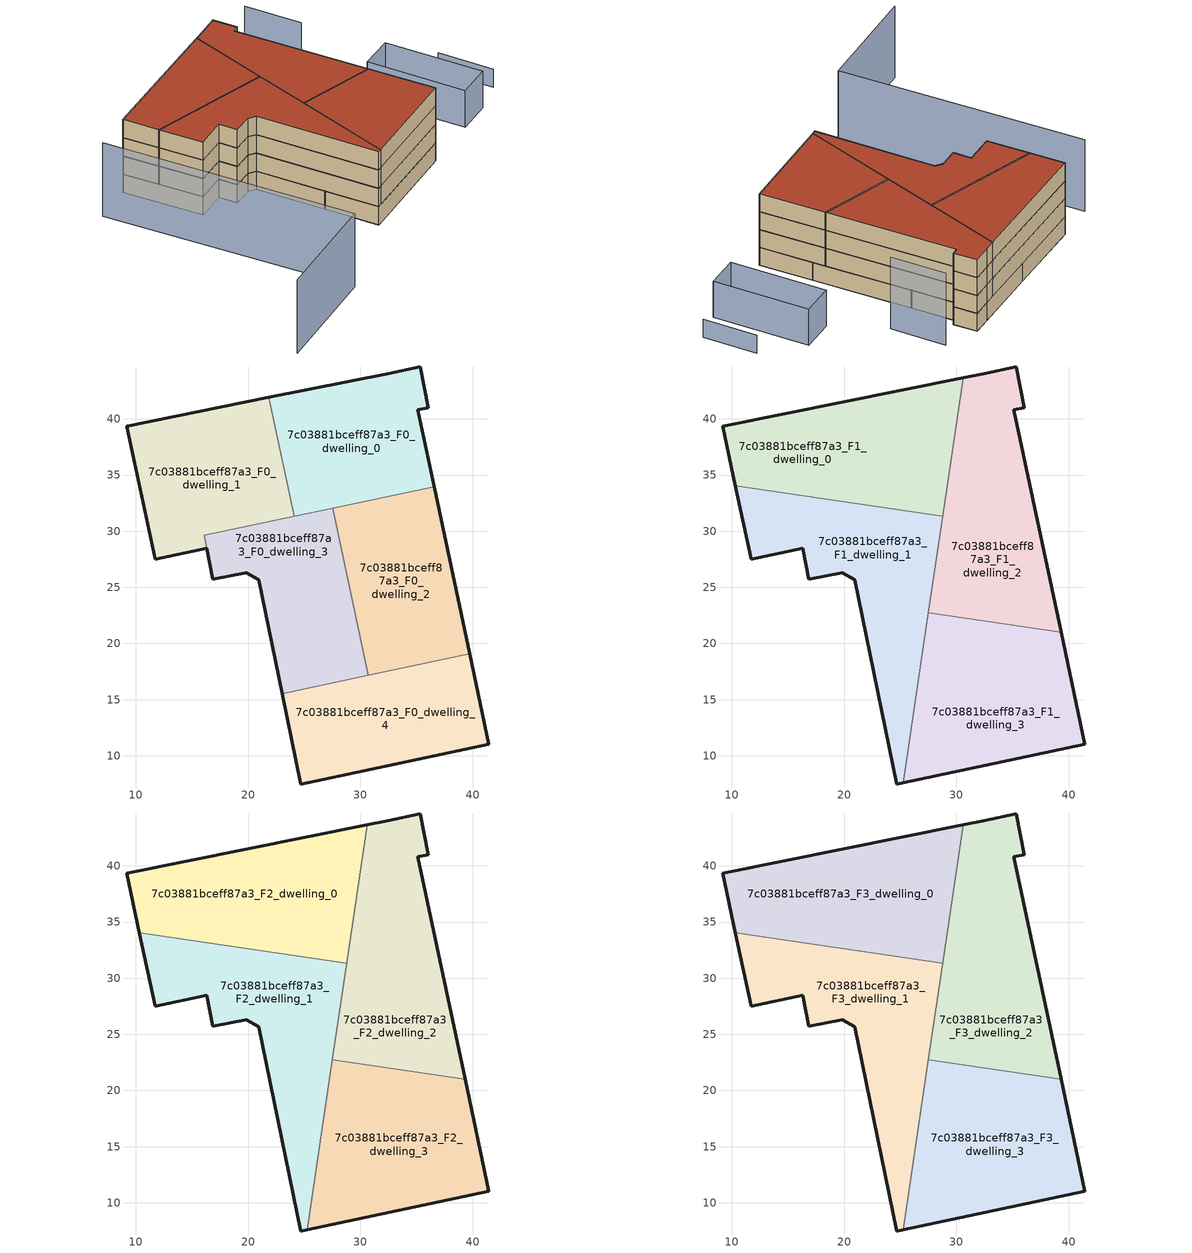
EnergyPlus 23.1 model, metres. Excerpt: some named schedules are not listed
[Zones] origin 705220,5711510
7c03881bceff87a3_F0_dwelling_0
 floor ground (EU_floor_Construction): 36.56,33.97 35.1,40.81 36.06,41 35.31,44.62 32.45,44.03 21.85,41.9 24.1,31.33 z0
 wall outside (EU_wall_Construction): 21.85,41.9 32.45,44.03 35.31,44.62 36.06,41 35.1,40.81 36.56,33.97 z0:3
 wall to 7c03881bceff87a3_F0_dwelling_1 (EU_wall_Construction): 24.1,31.33 21.85,41.9 z0:3
 wall to 7c03881bceff87a3_F0_dwelling_2 (EU_wall_Construction): 36.56,33.97 27.54,32.06 z0:3
 wall to 7c03881bceff87a3_F0_dwelling_3 (EU_wall_Construction): 27.54,32.06 24.1,31.33 z0:3
7c03881bceff87a3_F0_dwelling_1
 floor ground (EU_floor_Construction): 24.1,31.33 21.85,41.9 9.19,39.36 11.73,27.5 16.33,28.48 16.11,29.63 z0
 wall outside (EU_wall_Construction): 16.33,28.48 11.73,27.5 9.19,39.36 21.85,41.9 z0:3
 wall to 7c03881bceff87a3_F0_dwelling_3 (EU_wall_Construction): 16.11,29.63 16.33,28.48 / 24.1,31.33 16.11,29.64 z0:3; 16.11,29.64,3 16.11,29.64,0 16.11,29.63,0
7c03881bceff87a3_F0_dwelling_2
 floor ground (EU_floor_Construction): 39.73,19.08 36.56,33.97 27.54,32.06 30.7,17.16 z0
 wall outside (EU_wall_Construction): 36.56,33.97 39.73,19.08 z0:3
 wall to 7c03881bceff87a3_F0_dwelling_3 (EU_wall_Construction): 30.7,17.16 27.54,32.06 z0:3
 wall to 7c03881bceff87a3_F0_dwelling_4 (EU_wall_Construction): 39.73,19.08 30.7,17.16 z0:3
7c03881bceff87a3_F0_dwelling_3
 floor ground (EU_floor_Construction): 30.7,17.16 27.54,32.06 16.11,29.63 16.86,25.71 19.82,26.32 20.97,25.69 23.03,15.54 z0
 wall outside (EU_wall_Construction): 23.03,15.54 20.97,25.69 19.82,26.32 16.86,25.71 16.33,28.47 z0:3; 16.33,28.48,3 16.33,28.47,0 16.33,28.48,0
 wall to 7c03881bceff87a3_F0_dwelling_4 (EU_wall_Construction): 30.7,17.16 23.03,15.54 z0:3
 ceiling adiabatic (EU_roof_Construction): 28.33,28.35 30.7,17.16 26.54,16.28 z3
7c03881bceff87a3_F0_dwelling_4
 floor ground (EU_floor_Construction): 41.44,11.04 39.73,19.08 23.03,15.54 24.67,7.49 z0
 wall outside (EU_wall_Construction): 39.73,19.08 41.44,11.04 24.67,7.49 23.03,15.54 z0:3
7c03881bceff87a3_F1_dwelling_0
 floor to 7c03881bceff87a3_F0_dwelling_0 (EU_floor_Construction): 28.92,32.35 30.6,43.66 21.85,41.9 23.95,32.04 26,31.73 z3
 floor to 7c03881bceff87a3_F0_dwelling_2 (EU_floor_Construction): 28.77,31.32 28.92,32.35 27.54,32.06 27.66,31.49 z3
 floor to 7c03881bceff87a3_F0_dwelling_1 (EU_floor_Construction): 23.95,32.04 21.85,41.9 9.19,39.36 10.33,34.06 z3
 floor to 7c03881bceff87a3_F0_dwelling_3 (EU_floor_Construction): 27.66,31.49 27.54,32.06 26,31.73 z3
 wall outside (EU_wall_Construction): 10.33,34.06 9.19,39.36 30.6,43.66 z3:6
 wall to 7c03881bceff87a3_F1_dwelling_1 (EU_wall_Construction): 28.77,31.32 10.33,34.06 z3:6
 wall to 7c03881bceff87a3_F1_dwelling_2 (EU_wall_Construction): 30.6,43.66 28.77,31.32 z3:6
7c03881bceff87a3_F1_dwelling_1
 floor outside (EU_floor_Construction): 26,31.73 16.11,29.63 16.86,25.71 16.11,29.64 z3
 floor to 7c03881bceff87a3_F0_dwelling_1 (EU_floor_Construction): 24.1,31.33 23.95,32.04 10.33,34.06 11.73,27.5 16.33,28.48 16.11,29.63 z3
 floor to 7c03881bceff87a3_F0_dwelling_0 (EU_floor_Construction): 26,31.73 23.95,32.04 24.1,31.33 z3
 floor to 7c03881bceff87a3_F0_dwelling_4 (EU_floor_Construction): 25.26,7.62 26.54,16.28 23.03,15.54 24.67,7.49 z3
 floor to 7c03881bceff87a3_F0_dwelling_2 (EU_floor_Construction): 28.33,28.35 28.77,31.32 27.66,31.49 z3
 floor to 7c03881bceff87a3_F0_dwelling_3 (EU_floor_Construction): 26.54,16.28 28.33,28.35 27.66,31.49 26,31.73 16.11,29.64 16.86,25.71 19.82,26.32 20.97,25.69 23.03,15.54 z3
 wall outside (EU_wall_Construction): 25.26,7.62 24.67,7.49 20.97,25.69 19.82,26.32 16.86,25.71 16.33,28.48 11.73,27.5 10.33,34.06 z3:6
 wall to 7c03881bceff87a3_F1_dwelling_3 (EU_wall_Construction): 27.5,22.75 25.26,7.62 z3:6
 wall to 7c03881bceff87a3_F1_dwelling_2 (EU_wall_Construction): 28.77,31.32 27.5,22.75 z3:6
7c03881bceff87a3_F1_dwelling_2
 floor to 7c03881bceff87a3_F0_dwelling_2 (EU_floor_Construction): 39.32,21 36.56,33.97 28.92,32.35 28.33,28.35 29.58,22.44 z3
 floor to 7c03881bceff87a3_F0_dwelling_0 (EU_floor_Construction): 36.56,33.97 35.1,40.81 36.06,41 35.31,44.62 32.45,44.03 30.6,43.66 28.92,32.35 z3
 floor adiabatic (EU_floor_Construction): 29.58,22.44 28.33,28.35 27.5,22.75 z3
 wall outside (EU_wall_Construction): 30.6,43.66 32.45,44.03 35.31,44.62 36.06,41 35.1,40.81 39.32,21 z3:6
 wall to 7c03881bceff87a3_F1_dwelling_3 (EU_wall_Construction): 39.32,21 27.5,22.75 z3:6
7c03881bceff87a3_F1_dwelling_3
 floor to 7c03881bceff87a3_F0_dwelling_4 (EU_floor_Construction): 41.44,11.04 39.73,19.08 26.54,16.28 25.26,7.62 z3
 floor to 7c03881bceff87a3_F0_dwelling_2 (EU_floor_Construction): 39.73,19.08 39.32,21 29.58,22.44 30.7,17.16 z3
 floor adiabatic (EU_floor_Construction): 30.7,17.16 29.58,22.44 27.5,22.75 26.54,16.28 z3
 wall outside (EU_wall_Construction): 39.32,21 41.44,11.04 25.26,7.62 z3:6
7c03881bceff87a3_F2_dwelling_0
 floor to 7c03881bceff87a3_F1_dwelling_0 (EU_floor_Construction): 28.77,31.32 30.6,43.66 9.19,39.36 10.33,34.06 z6
 wall outside (EU_wall_Construction): 10.33,34.06 9.19,39.36 30.6,43.66 z6:9
 wall to 7c03881bceff87a3_F2_dwelling_1 (EU_wall_Construction): 28.77,31.32 10.33,34.06 z6:9
 wall to 7c03881bceff87a3_F2_dwelling_2 (EU_wall_Construction): 30.6,43.66 28.77,31.32 z6:9
7c03881bceff87a3_F2_dwelling_1
 floor to 7c03881bceff87a3_F1_dwelling_1 (EU_floor_Construction): 25.26,7.62 28.77,31.32 10.33,34.06 11.73,27.5 16.33,28.48 16.86,25.71 19.82,26.32 20.97,25.69 24.67,7.49 z6
 wall outside (EU_wall_Construction): 25.26,7.62 24.67,7.49 20.97,25.69 19.82,26.32 16.86,25.71 16.33,28.48 11.73,27.5 10.33,34.06 z6:9
 wall to 7c03881bceff87a3_F2_dwelling_3 (EU_wall_Construction): 27.5,22.75 25.26,7.62 z6:9
 wall to 7c03881bceff87a3_F2_dwelling_2 (EU_wall_Construction): 28.77,31.32 27.5,22.75 z6:9
7c03881bceff87a3_F2_dwelling_2
 floor to 7c03881bceff87a3_F1_dwelling_2 (EU_floor_Construction): 39.32,21 35.1,40.81 36.06,41 35.31,44.62 32.45,44.03 30.6,43.66 27.5,22.75 z6
 wall outside (EU_wall_Construction): 30.6,43.66 32.45,44.03 35.31,44.62 36.06,41 35.1,40.81 39.32,21 z6:9
 wall to 7c03881bceff87a3_F2_dwelling_3 (EU_wall_Construction): 39.32,21 27.5,22.75 z6:9
7c03881bceff87a3_F2_dwelling_3
 floor to 7c03881bceff87a3_F1_dwelling_3 (EU_floor_Construction): 41.44,11.04 39.32,21 27.5,22.75 25.26,7.62 z6
 wall outside (EU_wall_Construction): 39.32,21 41.44,11.04 25.26,7.62 z6:9
7c03881bceff87a3_F3_dwelling_0
 floor to 7c03881bceff87a3_F2_dwelling_0 (EU_floor_Construction): 28.77,31.32 30.6,43.66 9.19,39.36 10.33,34.06 z9
 wall outside (EU_wall_Construction): 10.33,34.06 9.19,39.36 30.6,43.66 z9:12
 wall to 7c03881bceff87a3_F3_dwelling_1 (EU_wall_Construction): 28.77,31.32 10.33,34.06 z9:12
 wall to 7c03881bceff87a3_F3_dwelling_2 (EU_wall_Construction): 30.6,43.66 28.77,31.32 z9:12
 roof outside (EU_roof_Construction): 30.6,43.66 28.77,31.32 10.33,34.06 9.19,39.36 z12
7c03881bceff87a3_F3_dwelling_1
 floor to 7c03881bceff87a3_F2_dwelling_1 (EU_floor_Construction): 25.26,7.62 28.77,31.32 10.33,34.06 11.73,27.5 16.33,28.48 16.86,25.71 19.82,26.32 20.97,25.69 24.67,7.49 z9
 wall outside (EU_wall_Construction): 25.26,7.62 24.67,7.49 20.97,25.69 19.82,26.32 16.86,25.71 16.33,28.48 11.73,27.5 10.33,34.06 z9:12
 wall to 7c03881bceff87a3_F3_dwelling_3 (EU_wall_Construction): 27.5,22.75 25.26,7.62 z9:12
 wall to 7c03881bceff87a3_F3_dwelling_2 (EU_wall_Construction): 28.77,31.32 27.5,22.75 z9:12
 roof outside (EU_roof_Construction): 28.77,31.32 25.26,7.62 24.67,7.49 20.97,25.69 19.82,26.32 16.86,25.71 16.33,28.48 11.73,27.5 10.33,34.06 z12
7c03881bceff87a3_F3_dwelling_2
 floor to 7c03881bceff87a3_F2_dwelling_2 (EU_floor_Construction): 39.32,21 35.1,40.81 36.06,41 35.31,44.62 32.45,44.03 30.6,43.66 27.5,22.75 z9
 wall outside (EU_wall_Construction): 30.6,43.66 32.45,44.03 35.31,44.62 36.06,41 35.1,40.81 39.32,21 z9:12
 wall to 7c03881bceff87a3_F3_dwelling_3 (EU_wall_Construction): 39.32,21 27.5,22.75 z9:12
 roof outside (EU_roof_Construction): 35.31,44.62 36.06,41 35.1,40.81 39.32,21 27.5,22.75 30.6,43.66 32.45,44.03 z12
7c03881bceff87a3_F3_dwelling_3
 floor to 7c03881bceff87a3_F2_dwelling_3 (EU_floor_Construction): 41.44,11.04 39.32,21 27.5,22.75 25.26,7.62 z9
 wall outside (EU_wall_Construction): 39.32,21 41.44,11.04 25.26,7.62 z9:12
 roof outside (EU_roof_Construction): 39.32,21 41.44,11.04 25.26,7.62 27.5,22.75 z12
shading: 3.13,38.04 11.15,0.87 / 11.15,0.87 -6.07,-2.84 / 42.23,34.91 40.6,43.33 z0:12; 59.97,15.86 58.37,24.1 z0:3; 50.18,12.94 47.3,27.51 / 47.3,27.51 52.39,28.51 / 52.39,28.51 55.26,13.94 / 55.26,13.94 50.18,12.94 z0:6
[Building]
EU S2 Campaign: North Axis=0; Terrain=City; Solar Distribution=FullExterior
[Site:Location]
London: Latitude=51.5; Longitude=-0.5; Time Zone=0; Elevation=25
[SizingPeriod:WeatherFileDays]
AnnualSizingPeriod: Begin Month=1; Begin Day of Month=1; End Month=12; End Day of Month=31; Day of Week for Start Day=Monday; Use Weather File Daylight Saving Period=No; Use Weather File Rain and Snow Indicators=No
[MATERIAL]
EU_InternalMass_Material: Roughness=MediumRough; Thickness=0.1; Conductivity=1; Density=1800; Specific Heat=900; Thermal Absorptance=0.9; Solar Absorptance=0.7; Visible Absorptance=0.7
[MATERIAL:NOMASS] Roughness=MediumRough; Thermal Absorptance=0.9; Solar Absorptance=0.7; Visible Absorptance=0.7
Name | Thermal Resistance
EU_wall_NoMass | 1.04674
EU_roof_NoMass | 4.32442
EU_floor_NoMass | 2.04616
[CONSTRUCTION]
EU_wall_Construction: EU_wall_NoMass
EU_roof_Construction: EU_roof_NoMass
EU_floor_Construction: EU_floor_NoMass
EU_InternalMass_Construction: EU_InternalMass_Material
[ZONE] Type=1; Multiplier=1; Ceiling Height=autocalculate; Floor Area=autocalculate; Part of Total Floor Area=Yes
Name | Volume
7c03881bceff87a3_F0_dwelling_0 | 421.269
7c03881bceff87a3_F1_dwelling_0; 7c03881bceff87a3_F2_dwelling_0; 7c03881bceff87a3_F3_dwelling_0 | 526.557
7c03881bceff87a3_F0_dwelling_1 | 437.907
7c03881bceff87a3_F1_dwelling_1; 7c03881bceff87a3_F2_dwelling_1; 7c03881bceff87a3_F3_dwelling_1 | 526.622
7c03881bceff87a3_F0_dwelling_2 | 421.263
7c03881bceff87a3_F1_dwelling_2; 7c03881bceff87a3_F2_dwelling_2; 7c03881bceff87a3_F3_dwelling_2 | 526.605
7c03881bceff87a3_F0_dwelling_3 | 404.658
7c03881bceff87a3_F1_dwelling_3; 7c03881bceff87a3_F2_dwelling_3; 7c03881bceff87a3_F3_dwelling_3 | 526.579
7c03881bceff87a3_F0_dwelling_4 | 421.258
[INTERNALMASS] Construction=EU_InternalMass_Construction
Name | Zone or ZoneList | Surface Area
7c03881bceff87a3_F0_dwelling_0_EU_InternalMass | 7c03881bceff87a3_F0_dwelling_0 | 140.422
7c03881bceff87a3_F0_dwelling_1_EU_InternalMass | 7c03881bceff87a3_F0_dwelling_1 | 145.968
7c03881bceff87a3_F0_dwelling_2_EU_InternalMass | 7c03881bceff87a3_F0_dwelling_2 | 140.424
7c03881bceff87a3_F0_dwelling_3_EU_InternalMass | 7c03881bceff87a3_F0_dwelling_3 | 134.885
7c03881bceff87a3_F0_dwelling_4_EU_InternalMass | 7c03881bceff87a3_F0_dwelling_4 | 140.42
7c03881bceff87a3_F1_dwelling_0_EU_InternalMass | 7c03881bceff87a3_F1_dwelling_0 | 175.521
7c03881bceff87a3_F1_dwelling_1_EU_InternalMass | 7c03881bceff87a3_F1_dwelling_1 | 175.544
7c03881bceff87a3_F1_dwelling_2_EU_InternalMass | 7c03881bceff87a3_F1_dwelling_2 | 175.535
7c03881bceff87a3_F1_dwelling_3_EU_InternalMass | 7c03881bceff87a3_F1_dwelling_3 | 175.523
7c03881bceff87a3_F2_dwelling_0_EU_InternalMass | 7c03881bceff87a3_F2_dwelling_0 | 175.521
7c03881bceff87a3_F2_dwelling_1_EU_InternalMass | 7c03881bceff87a3_F2_dwelling_1 | 175.544
7c03881bceff87a3_F2_dwelling_2_EU_InternalMass | 7c03881bceff87a3_F2_dwelling_2 | 175.535
7c03881bceff87a3_F2_dwelling_3_EU_InternalMass | 7c03881bceff87a3_F2_dwelling_3 | 175.523
7c03881bceff87a3_F3_dwelling_0_EU_InternalMass | 7c03881bceff87a3_F3_dwelling_0 | 175.521
7c03881bceff87a3_F3_dwelling_1_EU_InternalMass | 7c03881bceff87a3_F3_dwelling_1 | 175.544
7c03881bceff87a3_F3_dwelling_2_EU_InternalMass | 7c03881bceff87a3_F3_dwelling_2 | 175.535
7c03881bceff87a3_F3_dwelling_3_EU_InternalMass | 7c03881bceff87a3_F3_dwelling_3 | 175.523
[OTHEREQUIPMENT] Fuel Type=Electricity; Design Level Calculation Method=Watts/Area; Power per Zone Floor Area=1; Fraction Latent=0; Fraction Radiant=0; Fraction Lost=0; Carbon Dioxide Generation Rate=0; EndUse Subcategory=EU_Step8_InternalGains
Name | Zone or ZoneList or Space or SpaceList | Schedule
EU_Step8_InternalGain_7c03881bceff87a3_F0_dwelling_0_f000 | 7c03881bceff87a3_F0_dwelling_0 | EU_Step8_GainSchedule_7c03881bceff87a3_F0_dwelling_0_f000
EU_Step8_InternalGain_7c03881bceff87a3_F0_dwelling_1_f000 | 7c03881bceff87a3_F0_dwelling_1 | EU_Step8_GainSchedule_7c03881bceff87a3_F0_dwelling_1_f000
EU_Step8_InternalGain_7c03881bceff87a3_F0_dwelling_2_f000 | 7c03881bceff87a3_F0_dwelling_2 | EU_Step8_GainSchedule_7c03881bceff87a3_F0_dwelling_2_f000
EU_Step8_InternalGain_7c03881bceff87a3_F0_dwelling_3_f000 | 7c03881bceff87a3_F0_dwelling_3 | EU_Step8_GainSchedule_7c03881bceff87a3_F0_dwelling_3_f000
EU_Step8_InternalGain_7c03881bceff87a3_F0_dwelling_4_f000 | 7c03881bceff87a3_F0_dwelling_4 | EU_Step8_GainSchedule_7c03881bceff87a3_F0_dwelling_4_f000
EU_Step8_InternalGain_7c03881bceff87a3_F1_dwelling_0_f000 | 7c03881bceff87a3_F1_dwelling_0 | EU_Step8_GainSchedule_7c03881bceff87a3_F1_dwelling_0_f000
EU_Step8_InternalGain_7c03881bceff87a3_F1_dwelling_1_f000 | 7c03881bceff87a3_F1_dwelling_1 | EU_Step8_GainSchedule_7c03881bceff87a3_F1_dwelling_1_f000
EU_Step8_InternalGain_7c03881bceff87a3_F1_dwelling_2_f000 | 7c03881bceff87a3_F1_dwelling_2 | EU_Step8_GainSchedule_7c03881bceff87a3_F1_dwelling_2_f000
EU_Step8_InternalGain_7c03881bceff87a3_F1_dwelling_3_f000 | 7c03881bceff87a3_F1_dwelling_3 | EU_Step8_GainSchedule_7c03881bceff87a3_F1_dwelling_3_f000
EU_Step8_InternalGain_7c03881bceff87a3_F2_dwelling_0_f000 | 7c03881bceff87a3_F2_dwelling_0 | EU_Step8_GainSchedule_7c03881bceff87a3_F2_dwelling_0_f000
EU_Step8_InternalGain_7c03881bceff87a3_F2_dwelling_1_f000 | 7c03881bceff87a3_F2_dwelling_1 | EU_Step8_GainSchedule_7c03881bceff87a3_F2_dwelling_1_f000
EU_Step8_InternalGain_7c03881bceff87a3_F2_dwelling_2_f000 | 7c03881bceff87a3_F2_dwelling_2 | EU_Step8_GainSchedule_7c03881bceff87a3_F2_dwelling_2_f000
EU_Step8_InternalGain_7c03881bceff87a3_F2_dwelling_3_f000 | 7c03881bceff87a3_F2_dwelling_3 | EU_Step8_GainSchedule_7c03881bceff87a3_F2_dwelling_3_f000
EU_Step8_InternalGain_7c03881bceff87a3_F3_dwelling_0_f000 | 7c03881bceff87a3_F3_dwelling_0 | EU_Step8_GainSchedule_7c03881bceff87a3_F3_dwelling_0_f000
EU_Step8_InternalGain_7c03881bceff87a3_F3_dwelling_1_f000 | 7c03881bceff87a3_F3_dwelling_1 | EU_Step8_GainSchedule_7c03881bceff87a3_F3_dwelling_1_f000
EU_Step8_InternalGain_7c03881bceff87a3_F3_dwelling_2_f000 | 7c03881bceff87a3_F3_dwelling_2 | EU_Step8_GainSchedule_7c03881bceff87a3_F3_dwelling_2_f000
EU_Step8_InternalGain_7c03881bceff87a3_F3_dwelling_3_f000 | 7c03881bceff87a3_F3_dwelling_3 | EU_Step8_GainSchedule_7c03881bceff87a3_F3_dwelling_3_f000
[ZONEVENTILATION:DESIGNFLOWRATE] Schedule=EU_AlwaysOn; Design Flow Rate Calculation Method=AirChanges/Hour; Air Changes per Hour=0.488719; Ventilation Type=Natural; Fan Pressure Rise=0; Fan Total Efficiency=1; Constant Term Coefficient=1; Temperature Term Coefficient=0; Velocity Term Coefficient=0; Velocity Squared Term Coefficient=0; Minimum Indoor Temperature=-100; Maximum Indoor Temperature=100; Delta Temperature=-100; Minimum Outdoor Temperature=-100; Maximum Outdoor Temperature=100; Maximum Wind Speed=40
Name | Zone or ZoneList or Space or SpaceList
EU_ConstantAir_7c03881bceff87a3_F0_dwelling_0 | 7c03881bceff87a3_F0_dwelling_0
EU_ConstantAir_7c03881bceff87a3_F0_dwelling_1 | 7c03881bceff87a3_F0_dwelling_1
EU_ConstantAir_7c03881bceff87a3_F0_dwelling_2 | 7c03881bceff87a3_F0_dwelling_2
EU_ConstantAir_7c03881bceff87a3_F0_dwelling_3 | 7c03881bceff87a3_F0_dwelling_3
EU_ConstantAir_7c03881bceff87a3_F0_dwelling_4 | 7c03881bceff87a3_F0_dwelling_4
EU_ConstantAir_7c03881bceff87a3_F1_dwelling_0 | 7c03881bceff87a3_F1_dwelling_0
EU_ConstantAir_7c03881bceff87a3_F1_dwelling_1 | 7c03881bceff87a3_F1_dwelling_1
EU_ConstantAir_7c03881bceff87a3_F1_dwelling_2 | 7c03881bceff87a3_F1_dwelling_2
EU_ConstantAir_7c03881bceff87a3_F1_dwelling_3 | 7c03881bceff87a3_F1_dwelling_3
EU_ConstantAir_7c03881bceff87a3_F2_dwelling_0 | 7c03881bceff87a3_F2_dwelling_0
EU_ConstantAir_7c03881bceff87a3_F2_dwelling_1 | 7c03881bceff87a3_F2_dwelling_1
EU_ConstantAir_7c03881bceff87a3_F2_dwelling_2 | 7c03881bceff87a3_F2_dwelling_2
EU_ConstantAir_7c03881bceff87a3_F2_dwelling_3 | 7c03881bceff87a3_F2_dwelling_3
EU_ConstantAir_7c03881bceff87a3_F3_dwelling_0 | 7c03881bceff87a3_F3_dwelling_0
EU_ConstantAir_7c03881bceff87a3_F3_dwelling_1 | 7c03881bceff87a3_F3_dwelling_1
EU_ConstantAir_7c03881bceff87a3_F3_dwelling_2 | 7c03881bceff87a3_F3_dwelling_2
EU_ConstantAir_7c03881bceff87a3_F3_dwelling_3 | 7c03881bceff87a3_F3_dwelling_3
[HVACTEMPLATE:THERMOSTAT] Constant Heating Setpoint=20; Constant Cooling Setpoint=50
EU_HeatOnly_7c03881bceff87a3_F0_dwelling_0; EU_HeatOnly_7c03881bceff87a3_F0_dwelling_1; EU_HeatOnly_7c03881bceff87a3_F0_dwelling_2; EU_HeatOnly_7c03881bceff87a3_F0_dwelling_3; EU_HeatOnly_7c03881bceff87a3_F0_dwelling_4; EU_HeatOnly_7c03881bceff87a3_F1_dwelling_0; EU_HeatOnly_7c03881bceff87a3_F1_dwelling_1; EU_HeatOnly_7c03881bceff87a3_F1_dwelling_2; EU_HeatOnly_7c03881bceff87a3_F1_dwelling_3; EU_HeatOnly_7c03881bceff87a3_F2_dwelling_0; EU_HeatOnly_7c03881bceff87a3_F2_dwelling_1; EU_HeatOnly_7c03881bceff87a3_F2_dwelling_2; EU_HeatOnly_7c03881bceff87a3_F2_dwelling_3; EU_HeatOnly_7c03881bceff87a3_F3_dwelling_0; EU_HeatOnly_7c03881bceff87a3_F3_dwelling_1; EU_HeatOnly_7c03881bceff87a3_F3_dwelling_2; EU_HeatOnly_7c03881bceff87a3_F3_dwelling_3
